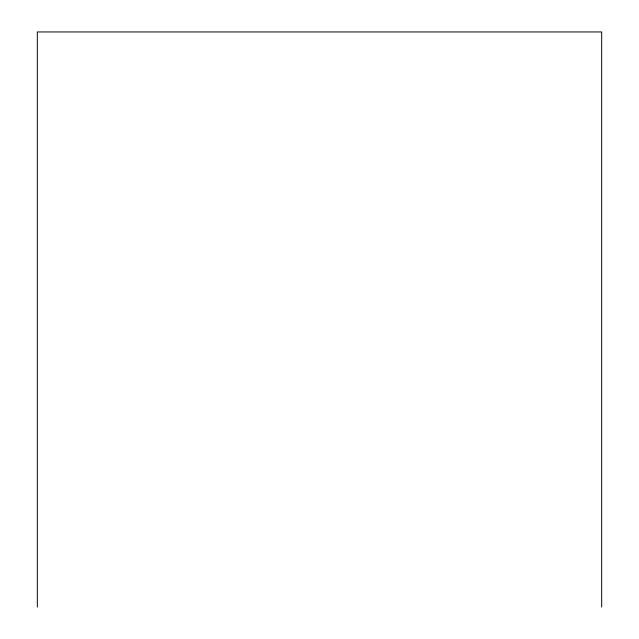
<?xml version="1.0" encoding="UTF-8"?>
<svg xmlns="http://www.w3.org/2000/svg" width="639" height="639" viewBox="0 0 639 639"><rect width="100%" height="100%" fill="white"/><g stroke="black" fill="none" stroke-linecap="round" stroke-linejoin="round"><path stroke-width="0.96" d="M601.682 607.05L601.682 31.95L37.318 31.95L37.318 607.05"/></g></svg>
